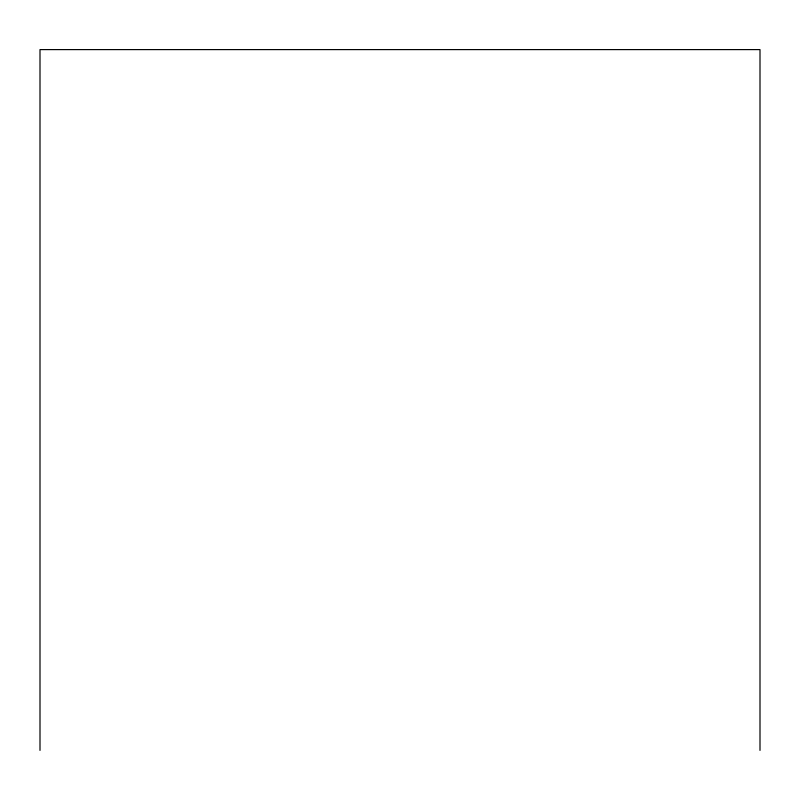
<?xml version="1.0" encoding="UTF-8"?>
<svg xmlns="http://www.w3.org/2000/svg" width="800" height="800" viewBox="0 0 800 800"><rect width="100%" height="100%" fill="white"/><g stroke="black" fill="none" stroke-linecap="round" stroke-linejoin="round"><path stroke-width="1.2" d="M760 750.4L760 49.6L40 49.6L40 750.4"/></g></svg>
